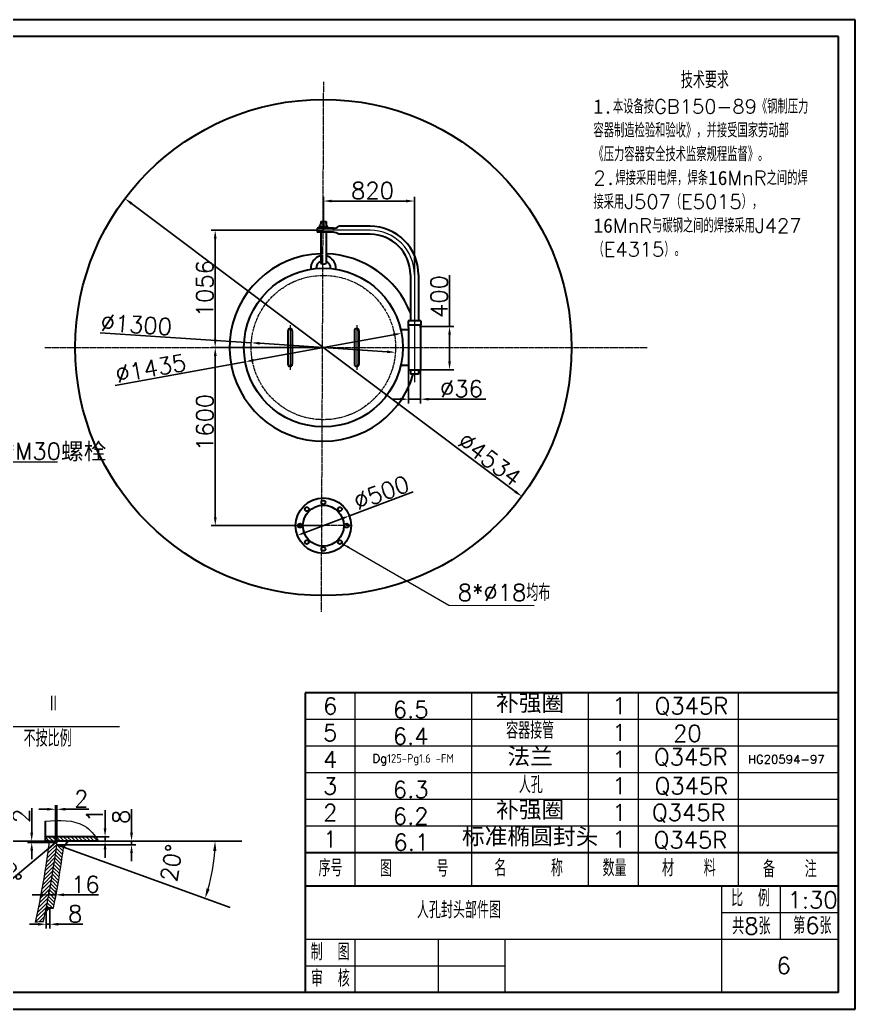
# Model space of a CAD drawing. Header units: millimetres. Extents: x 0 to 6120, y 0 to 841.
# Drawn here: x 5269.4 to 5520, y 0 to 297 of the extents above; entities that cross this region are included whole.
import ezdxf

# ---------------------------------------------------------------- set-up
doc = ezdxf.new("R2010")
doc.units = ezdxf.units.MM
doc.linetypes.add('CENTER2', pattern=[1.125, 0.75, -0.125, 0.125, -0.125])
for name, color, linetype, lineweight in [('尺寸线', 3, 'Continuous', 15), ('文字层', 7, 'Continuous', 15), ('粗实线', 7, 'Continuous', 30), ('细实线', 7, 'Continuous', 15), ('细点划线', 1, 'CENTER2', 18)]:
    doc.layers.add(name, color=color, linetype=linetype, lineweight=lineweight)
doc.styles.get("Standard").update_dxf_attribs({"font": 'txt.shx', "bigfont": 'gbcbig.shx'})
doc.dimstyles.new('ISO-25$0', dxfattribs={"dimtxt": 5, "dimasz": 2.5, "dimexe": 1.25, "dimexo": 0, "dimtad": 1, "dimdec": 0, "dimdsep": 46, "dimtxsty": 'Standard', "dimcen": 2.5, "dimdle": 5, "dimadec": 0, "dimazin": 0, "dimtfac": 1, "dimtdec": 0, "dimtmove": 0, "dimatfit": 2, "dimfxl": 0, "dimtolj": 1, "dimarcsym": 0})
doc.dimstyles.new('ISO-25$2', dxfattribs={"dimtxt": 5, "dimasz": 3, "dimexe": 8, "dimexo": 0, "dimgap": 10, "dimtad": 1, "dimdec": 0, "dimtxsty": 'Standard', "dimcen": 2.5, "dimdle": 6, "dimclrd": 256, "dimclre": 256, "dimclrt": 256, "dimadec": 0, "dimazin": 0, "dimtfac": 1, "dimtdec": 0, "dimtmove": 0, "dimatfit": 3, "dimfxl": 0, "dimtolj": 1, "dimarcsym": 0})
doc.dimstyles.new('ISO-25$3', dxfattribs={"dimtxt": 5, "dimasz": 2.5, "dimexe": 1.25, "dimexo": 0, "dimtad": 1, "dimdec": 0, "dimdsep": 46, "dimtxsty": 'Standard', "dimcen": 2.5, "dimdle": 5, "dimadec": 0, "dimazin": 0, "dimtfac": 1, "dimtdec": 0, "dimtmove": 0, "dimatfit": 2, "dimfxl": 0, "dimtolj": 1, "dimarcsym": 0})

# ---------------------------------------------------------------- blocks, each defined once
blk = doc.blocks.new('*X252')
at = {"layer": '尺寸线'}
for points in [[(5303.14, 242.16), (5302.64, 241.5), (5300.89, 243.33)], [(5418.24, 155.74), (5417.74, 155.07), (5419.99, 153.91)]]:
    blk.add_hatch(color=0, dxfattribs=at).paths.add_polyline_path(points, flags=0)
at = {"layer": '尺寸线', "color": 0, "lineweight": -2}
blk.add_line((5302.89, 241.83), (5417.99, 155.41), dxfattribs=at)
at = {"layer": '尺寸线', "color": 0, "insert": (5410.32, 165.08), "char_height": 5, "width": 67.1429, "attachment_point": 5, "rotation": 323.0998}
blk.add_mtext('%%C4534', dxfattribs=at)
blk = doc.blocks.new('*X253')
at = {"layer": '尺寸线'}
for points in [[(5397.88, 202.45), (5398.71, 202.45), (5398.29, 204.95)], [(5397.88, 194.45), (5398.71, 194.45), (5398.29, 191.95)]]:
    blk.add_hatch(color=0, dxfattribs=at).paths.add_polyline_path(points, flags=0)
at = {"layer": '尺寸线', "color": 0, "lineweight": -2}
for p, q in [((5398.29, 204.95), (5398.29, 220.37)), ((5389.57, 204.95), (5399.54, 204.95)), ((5398.29, 194.45), (5398.29, 202.45)), ((5389.57, 191.95), (5399.54, 191.95))]:
    blk.add_line(p, q, dxfattribs=at)
at = {"layer": '尺寸线', "color": 0, "insert": (5395.17, 213.91), "char_height": 5, "width": 38.5714, "attachment_point": 5, "rotation": 90}
blk.add_mtext('400', dxfattribs=at)
blk = doc.blocks.new('*X254')
at = {"layer": '尺寸线'}
for points in [[(5341.34, 200.3), (5341.29, 199.47), (5338.82, 200.05)], [(5379.59, 197.76), (5379.54, 196.93), (5382.06, 197.18)]]:
    blk.add_hatch(color=0, dxfattribs=at).paths.add_polyline_path(points, flags=0)
at = {"layer": '尺寸线', "color": 0, "lineweight": -2}
for p, q in [((5338.82, 200.05), (5293.51, 203.06)), ((5379.56, 197.35), (5341.31, 199.89))]:
    blk.add_line(p, q, dxfattribs=at)
at = {"layer": '尺寸线', "color": 0, "insert": (5304.32, 205.48), "char_height": 5, "width": 66.4286, "attachment_point": 5, "rotation": 356.2017}
blk.add_mtext('%%C1300', dxfattribs=at)
blk = doc.blocks.new('*X255')
at = {"layer": '尺寸线'}
for points in [[(5381.35, 202.85), (5381.5, 202.03), (5383.89, 202.89)], [(5339.38, 195.2), (5339.53, 194.38), (5336.99, 194.34)]]:
    blk.add_hatch(color=0, dxfattribs=at).paths.add_polyline_path(points, flags=0)
at = {"layer": '尺寸线', "color": 0, "lineweight": -2}
for p, q in [((5381.43, 202.44), (5339.45, 194.79)), ((5336.99, 194.34), (5297.93, 187.22))]:
    blk.add_line(p, q, dxfattribs=at)
at = {"layer": '尺寸线', "color": 0, "insert": (5308.64, 192.35), "char_height": 5, "width": 66.4286, "attachment_point": 5, "rotation": 10.3324}
blk.add_mtext('%%C1435', dxfattribs=at)
blk = doc.blocks.new('*X256')
at = {"layer": '尺寸线'}
for points in [[(5327.58, 196.12), (5328.42, 196.12), (5328, 198.62)], [(5327.58, 147.65), (5328.42, 147.65), (5328, 145.15)]]:
    blk.add_hatch(color=0, dxfattribs=at).paths.add_polyline_path(points, flags=0)
at = {"layer": '尺寸线', "color": 0, "lineweight": -2}
for p, q in [((5360.44, 198.62), (5326.75, 198.62)), ((5328, 196.12), (5328, 147.65)), ((5360.44, 145.15), (5326.75, 145.15))]:
    blk.add_line(p, q, dxfattribs=at)
at = {"layer": '尺寸线', "color": 0, "insert": (5324.88, 176.14), "char_height": 5, "width": 50.7143, "attachment_point": 5, "rotation": 90}
blk.add_mtext('1600', dxfattribs=at)
blk = doc.blocks.new('*X261')
at = {"layer": '细实线'}
for p, q in [((5242.82, 176.19), (5255.22, 164.28)), ((5255.22, 164.28), (5280.7, 164.28))]:
    blk.add_line(p, q, dxfattribs=at)
blk = doc.blocks.new('*X262')
at = {"layer": '尺寸线'}
for points in [[(5327.57, 231.32), (5328.4, 231.32), (5327.98, 233.82)], [(5327.57, 201.12), (5328.4, 201.12), (5327.98, 198.62)]]:
    blk.add_hatch(color=0, dxfattribs=at).paths.add_polyline_path(points, flags=0)
at = {"layer": '尺寸线', "color": 0, "lineweight": -2}
for p, q in [((5360.44, 233.82), (5326.73, 233.82)), ((5327.98, 231.32), (5327.98, 201.12)), ((5350.44, 198.62), (5326.73, 198.62))]:
    blk.add_line(p, q, dxfattribs=at)
at = {"layer": '尺寸线', "color": 0, "insert": (5324.86, 216.3), "char_height": 5, "width": 50.7143, "attachment_point": 5, "rotation": 90}
blk.add_mtext('1056', dxfattribs=at)
blk = doc.blocks.new('*X263')
at = {"layer": '尺寸线'}
for points in [[(5274.79, 25.92), (5274.79, 25.09), (5277.29, 25.5)], [(5280.88, 25.92), (5280.88, 25.09), (5278.38, 25.5)]]:
    blk.add_hatch(color=0, dxfattribs=at).paths.add_polyline_path(points, flags=0)
at = {"layer": '尺寸线', "color": 0, "lineweight": -2}
for p, q in [((5277.29, 30.39), (5277.29, 24.25)), ((5278.38, 30.39), (5278.38, 24.25)), ((5274.79, 25.5), (5272.29, 25.5)), ((5277.29, 25.5), (5278.38, 25.5)), ((5280.88, 25.5), (5288.26, 25.5))]:
    blk.add_line(p, q, dxfattribs=at)
at = {"layer": '尺寸线', "color": 0, "insert": (5285.97, 28.63), "char_height": 5, "width": 10, "attachment_point": 5}
blk.add_mtext('8', dxfattribs=at)
blk = doc.blocks.new('*X264')
at = {"layer": '尺寸线'}
for points in [[(5250.72, 47.38), (5251.72, 47.44), (5251.07, 50.41)], [(5256.56, 34.17), (5255.77, 33.57), (5257.97, 31.48)]]:
    blk.add_hatch(color=256, dxfattribs=at).paths.add_polyline_path(points, flags=0)
at = {"layer": '尺寸线', "lineweight": -2}
for p, q in [((5278.28, 50.45), (5243.07, 50.39)), ((5278, 48.28), (5251.85, 26.34))]:
    blk.add_line(p, q, dxfattribs=at)
at = {"layer": '尺寸线'}
blk.add_arc((5280.59, 50.46), 29.52, 185.9236, 214.1752, dxfattribs=at)
at = {"layer": '尺寸线', "insert": (5265.44, 42.7), "char_height": 5, "width": 30, "attachment_point": 5, "rotation": 297.098}
blk.add_mtext('50%%D', dxfattribs=at)
blk = doc.blocks.new('*X265')
at = {"layer": '尺寸线'}
for points in [[(5272.51, 52.95), (5273.35, 52.95), (5272.93, 50.45)], [(5272.51, 47.56), (5273.35, 47.56), (5272.93, 50.06)]]:
    blk.add_hatch(color=0, dxfattribs=at).paths.add_polyline_path(points, flags=0)
at = {"layer": '尺寸线', "color": 0, "lineweight": -2}
for p, q in [((5272.93, 52.95), (5272.93, 60.33)), ((5278.28, 50.45), (5271.68, 50.45)), ((5280.11, 50.06), (5271.68, 50.06)), ((5272.93, 50.06), (5272.93, 50.45)), ((5272.93, 47.56), (5272.93, 45.06))]:
    blk.add_line(p, q, dxfattribs=at)
at = {"layer": '尺寸线', "color": 0, "insert": (5269.8, 58.04), "char_height": 5, "width": 10, "attachment_point": 5, "rotation": 90}
blk.add_mtext('2', dxfattribs=at)
blk = doc.blocks.new('*X266')
at = {"layer": '尺寸线'}
for points in [[(5277.61, 60.44), (5277.61, 59.61), (5280.11, 60.02)], [(5283.01, 60.44), (5283.01, 59.61), (5280.51, 60.02)]]:
    blk.add_hatch(color=0, dxfattribs=at).paths.add_polyline_path(points, flags=0)
at = {"layer": '尺寸线', "color": 0, "lineweight": -2}
for p, q in [((5277.61, 60.02), (5275.11, 60.02)), ((5280.11, 50.06), (5280.11, 61.27)), ((5280.11, 60.02), (5280.51, 60.02)), ((5280.51, 50.06), (5280.51, 61.27)), ((5283.01, 60.02), (5290.1, 60.02))]:
    blk.add_line(p, q, dxfattribs=at)
at = {"layer": '尺寸线', "color": 0, "insert": (5287.81, 63.15), "char_height": 5, "width": 10, "attachment_point": 5}
blk.add_mtext('2', dxfattribs=at)
blk = doc.blocks.new('*X267')
at = {"layer": '尺寸线'}
for points in [[(5302.46, 52.96), (5303.29, 52.96), (5302.88, 50.46)], [(5302.46, 46.89), (5303.29, 46.89), (5302.88, 49.39)]]:
    blk.add_hatch(color=0, dxfattribs=at).paths.add_polyline_path(points, flags=0)
at = {"layer": '尺寸线', "color": 0, "lineweight": -2}
for p, q in [((5302.88, 52.96), (5302.88, 60.05)), ((5280.43, 49.39), (5304.13, 49.39)), ((5283.79, 50.46), (5304.13, 50.46)), ((5302.88, 49.39), (5302.88, 50.46)), ((5302.88, 46.89), (5302.88, 44.39))]:
    blk.add_line(p, q, dxfattribs=at)
at = {"layer": '尺寸线', "color": 0, "insert": (5299.75, 57.75), "char_height": 5, "width": 10, "attachment_point": 5, "rotation": 90}
blk.add_mtext('8', dxfattribs=at)
blk = doc.blocks.new('*X268')
at = {"layer": '尺寸线'}
for points in [[(5327.35, 47.47), (5328.35, 47.44), (5327.94, 50.45)], [(5326.34, 35.97), (5325.39, 36.29), (5324.93, 33.28)]]:
    blk.add_hatch(color=256, dxfattribs=at).paths.add_polyline_path(points, flags=0)
at = {"layer": '尺寸线', "lineweight": -2}
for p, q in [((5282.49, 48.65), (5332.45, 30.56)), ((5293.01, 50.45), (5335.94, 50.45))]:
    blk.add_line(p, q, dxfattribs=at)
at = {"layer": '尺寸线'}
blk.add_arc((5277.49, 50.45), 50.45, 343.5065, 356.5923, dxfattribs=at)
at = {"layer": '尺寸线', "insert": (5314.87, 43.9), "char_height": 5, "width": 30, "attachment_point": 5, "rotation": 80.0494}
blk.add_mtext('20%%D', dxfattribs=at)
blk = doc.blocks.new('*X275')
at = {"layer": '尺寸线'}
for points in [[(5362.94, 243.01), (5362.94, 242.18), (5360.44, 242.59)], [(5385.27, 243.01), (5385.27, 242.18), (5387.77, 242.59)]]:
    blk.add_hatch(color=0, dxfattribs=at).paths.add_polyline_path(points, flags=0)
at = {"layer": '尺寸线', "color": 0, "lineweight": -2}
for p, q in [((5360.44, 233.82), (5360.44, 243.84)), ((5387.77, 220.48), (5387.77, 243.84)), ((5362.94, 242.59), (5385.27, 242.59))]:
    blk.add_line(p, q, dxfattribs=at)
at = {"layer": '尺寸线', "color": 0, "insert": (5375.19, 245.72), "char_height": 5, "width": 38.5714, "attachment_point": 5}
blk.add_mtext('820', dxfattribs=at)
blk = doc.blocks.new('*X285')
at = {"layer": '细实线', "linetype": 'Continuous'}
blk.add_hatch(color=0, dxfattribs=at).paths.add_polyline_path([(5365.88, 139.86), (5368.21, 138.88), (5367.89, 138.34)], flags=0)
at = {"layer": '细实线', "color": 0, "linetype": 'Continuous'}
for p, q in [((5365.88, 139.86), (5398.07, 121.29)), ((5398.07, 121.29), (5423.72, 121.17))]:
    blk.add_line(p, q, dxfattribs=at)
at = {"layer": '细实线', "color": 0}
blk.add_line((5423.72, 121.17), (5423.72, 121.17), dxfattribs=at)
blk = doc.blocks.new('*X286')
at = {"layer": '尺寸线'}
for points in [[(5383.47, 183.53), (5383.47, 182.7), (5385.97, 183.11)], [(5392.07, 183.53), (5392.07, 182.7), (5389.57, 183.11)]]:
    blk.add_hatch(color=0, dxfattribs=at).paths.add_polyline_path(points, flags=0)
at = {"layer": '尺寸线', "color": 0, "lineweight": -2}
for p, q in [((5385.97, 191.95), (5385.97, 181.86)), ((5389.57, 192.28), (5389.57, 181.86)), ((5383.47, 183.11), (5380.97, 183.11)), ((5385.97, 183.11), (5389.57, 183.11)), ((5392.07, 183.11), (5409.16, 183.11))]:
    blk.add_line(p, q, dxfattribs=at)
at = {"layer": '尺寸线', "color": 0, "insert": (5401.86, 186.24), "char_height": 5, "width": 37.8571, "attachment_point": 5}
blk.add_mtext('%%C36', dxfattribs=at)
blk = doc.blocks.new('*X287')
at = {"layer": '尺寸线'}
for points in [[(5294.52, 54.29), (5295.35, 54.29), (5294.94, 51.79)], [(5294.52, 47.96), (5295.35, 47.96), (5294.94, 50.46)]]:
    blk.add_hatch(color=0, dxfattribs=at).paths.add_polyline_path(points, flags=0)
at = {"layer": '尺寸线', "color": 0, "lineweight": -2}
for p, q in [((5294.94, 54.29), (5294.94, 59.7)), ((5292.05, 51.79), (5296.19, 51.79)), ((5294.94, 50.46), (5294.94, 51.79)), ((5292.25, 50.46), (5296.19, 50.46)), ((5294.94, 47.96), (5294.94, 45.46))]:
    blk.add_line(p, q, dxfattribs=at)
at = {"layer": '尺寸线', "color": 0, "insert": (5291.81, 58.24), "char_height": 5, "width": 3.5714, "attachment_point": 5, "rotation": 90}
blk.add_mtext('1', dxfattribs=at)
blk = doc.blocks.new('*X288')
at = {"layer": '尺寸线'}
for points in [[(5275.55, 34.76), (5275.55, 33.93), (5278.05, 34.34)], [(5282.57, 34.76), (5282.57, 33.93), (5280.07, 34.34)]]:
    blk.add_hatch(color=0, dxfattribs=at).paths.add_polyline_path(points, flags=0)
at = {"layer": '尺寸线', "color": 0, "lineweight": -2}
for p, q in [((5275.55, 34.34), (5273.05, 34.34)), ((5278.05, 34.19), (5278.05, 35.59)), ((5278.05, 34.34), (5280.07, 34.34)), ((5280.07, 33.5), (5280.07, 35.59)), ((5282.57, 34.34), (5292.99, 34.34))]:
    blk.add_line(p, q, dxfattribs=at)
at = {"layer": '尺寸线', "color": 0, "insert": (5289.03, 37.47), "char_height": 5, "width": 22.1429, "attachment_point": 5}
blk.add_mtext('16', dxfattribs=at)
blk = doc.blocks.new('*X291')
at = {"layer": '尺寸线'}
for points in [[(5365.75, 147.6), (5366.04, 146.82), (5368.24, 148.09)], [(5354.83, 143.49), (5355.13, 142.71), (5352.64, 142.22)]]:
    blk.add_hatch(color=0, dxfattribs=at).paths.add_polyline_path(points, flags=0)
at = {"layer": '尺寸线', "color": 0, "lineweight": -2}
for p, q in [((5368.24, 148.09), (5387.35, 155.28)), ((5354.98, 143.1), (5365.9, 147.21))]:
    blk.add_line(p, q, dxfattribs=at)
at = {"layer": '尺寸线', "color": 0, "insert": (5377.86, 155.05), "char_height": 5, "width": 52.1429, "attachment_point": 5, "rotation": 20.6279}
blk.add_mtext('%%C500', dxfattribs=at)

msp = doc.modelspace()

# ---------------------------------------------------------------- hatches: boundary and pattern name
at = {"layer": '细实线'}
h = msp.add_hatch(dxfattribs=at)
h.set_pattern_fill('ANSI31', color=256, scale=0.25, angle=270, style=0)
edge = h.paths.add_edge_path(flags=0)
edge.add_spline(control_points=[(5293.01311, 50.4526), (5292.71248, 50.91354), (5292.40376, 51.35971), (5292.08409, 51.78593)], knot_values=[0, 0, 0, 0, 1.625361673, 1.625361673, 1.625361673, 1.625361673], weights=[1, 1, 1, 1], degree=3, periodic=0)
edge.add_line((5292.08409, 51.78593), (5279.80379, 51.78593))
edge.add_line((5279.80379, 51.78593), (5278.44354, 51.78593))
edge.add_line((5278.44354, 51.78593), (5277.10052, 51.78593))
edge.add_line((5277.10052, 51.78593), (5276.93573, 51.78593))
edge.add_line((5276.93573, 51.78593), (5276.93573, 50.45248))
edge.add_line((5276.93573, 50.45248), (5278.27789, 50.45248))
edge.add_line((5278.27789, 50.45248), (5283.78685, 50.46198))
edge.add_line((5283.78685, 50.46198), (5283.78013, 50.4526))
edge.add_line((5283.78013, 50.4526), (5293.01311, 50.4526))
h = msp.add_hatch(dxfattribs=at)
h.set_pattern_fill('ANSI31', color=256, scale=0.25, style=0)
edge = h.paths.add_edge_path(flags=0)
edge.add_spline(control_points=[(5277.29404, 30.38592), (5278.55251, 36.57222), (5279.6005, 42.92586), (5280.42975, 49.38953)], knot_values=[0, 0, 0, 0, 19.264847798, 19.264847798, 19.264847798, 19.264847798], weights=[1, 1, 1, 1], degree=3, periodic=0)
edge.add_spline(control_points=[(5280.42975, 49.38953), (5280.45825, 49.61167), (5280.48649, 49.83394), (5280.51447, 50.05634)], knot_values=[0, 0, 0, 0, 0.672175237, 0.672175237, 0.672175237, 0.672175237], weights=[1, 1, 1, 1], degree=3, periodic=0)
edge.add_line((5280.51447, 50.05634), (5280.11123, 50.05564))
edge.add_line((5280.11123, 50.05564), (5277.9988, 48.2831))
edge.add_spline(control_points=[(5277.9988, 48.2831), (5277.33199, 43.28963), (5276.53347, 38.36646), (5275.13372, 31.07431), (5274.62662, 28.63304), (5274.08689, 26.22096)], knot_values=[0, 0, 0, 0, 14.830507092, 14.830507092, 22.413387459, 22.413387459, 22.413387459, 22.413387459], weights=[1, 1, 1, 1, 1, 1], degree=3, periodic=0)
edge.add_spline(control_points=[(5274.08689, 26.22096), (5274.87139, 26.26775), (5275.65588, 26.31454), (5276.44038, 26.36133)], knot_values=[0, 0, 0, 0, 2.357672589, 2.357672589, 2.357672589, 2.357672589], weights=[1, 1, 1, 1], degree=3, periodic=0)
edge.add_spline(control_points=[(5276.44038, 26.36133), (5276.52167, 26.72932), (5276.60221, 27.09797), (5276.79318, 27.98191), (5276.90289, 28.4978), (5277.01112, 29.0149)], knot_values=[0, 0, 0, 0, 1.133959294, 1.133959294, 2.71427586, 2.71427586, 2.71427586, 2.71427586], weights=[1, 1, 1, 1, 1, 1], degree=3, periodic=0)
edge.add_spline(control_points=[(5277.01112, 29.0149), (5277.10658, 29.47098), (5277.20089, 29.92799), (5277.29404, 30.38592)], knot_values=[0, 0, 0, 0, 1.399909141, 1.399909141, 1.399909141, 1.399909141], weights=[1, 1, 1, 1], degree=3, periodic=0)
h = msp.add_hatch(dxfattribs=at)
h.set_pattern_fill('ANSI31', color=256, scale=0.25, angle=270, style=0)
edge = h.paths.add_edge_path(flags=0)
edge.add_spline(control_points=[(5279.47051, 30.38592), (5280.6709, 36.3396), (5281.67794, 42.44244), (5282.48466, 48.64561)], knot_values=[0, 0, 0, 0, 18.510520361, 18.510520361, 18.510520361, 18.510520361], weights=[1, 1, 1, 1], degree=3, periodic=0)
edge.add_line((5282.48466, 48.64561), (5280.42975, 49.38953))
edge.add_spline(control_points=[(5280.42975, 49.38953), (5279.6005, 42.92586), (5278.55251, 36.57222), (5277.29404, 30.38592)], knot_values=[0, 0, 0, 0, 19.264847797, 19.264847797, 19.264847797, 19.264847797], weights=[1, 1, 1, 1], degree=3, periodic=0)
edge.add_line((5277.29404, 30.38592), (5279.47051, 30.38592))
h = msp.add_hatch(color=256, dxfattribs=at)
edge = h.paths.add_edge_path(flags=0)
edge.add_line((5278.38214, 30.38592), (5277.29404, 30.38592))
edge.add_spline(control_points=[(5277.29404, 30.38592), (5277.20089, 29.92799), (5277.10658, 29.47098), (5277.01112, 29.0149)], knot_values=[0, 0, 0, 0, 1.399909141, 1.399909141, 1.399909141, 1.399909141], weights=[1, 1, 1, 1], degree=3, periodic=0)
edge.add_line((5277.01112, 29.0149), (5278.38214, 30.38592))

# ---------------------------------------------------------------- linework, layer by layer
at = {"layer": '文字层'}
msp.add_line((5262.57899, 84.9124), (5299.26753, 84.9124), dxfattribs=at)
at = {"layer": '粗实线'}
for p, q in [((5520, 297), (5100, 297)), ((5520, 0), (5520, 297)), ((5515, 292), (5125, 292)), ((5515, 5), (5515, 292)), ((5359.63866, 236.43908), (5361.23866, 236.43908)), ((5359.63866, 236.43908), (5359.63866, 235.64919)), ((5359.63866, 235.07894), (5359.63866, 235.06839)), ((5361.23866, 236.43908), (5361.23866, 235.64919)), ((5361.23866, 235.07894), (5361.23866, 235.06839)), ((5374.43867, 235.01809), (5365.11251, 235.01809)), ((5363.4816, 233.21809), (5358.54554, 233.21809)), ((5358.55611, 234.41809), (5358.55611, 233.21809)), ((5363.4816, 234.41809), (5358.55611, 234.41809)), ((5359.63866, 233.21809), (5359.63866, 223.81942)), ((5361.23866, 233.21809), (5361.23866, 223.82376)), ((5374.43867, 232.61809), (5365.11251, 232.61809)), ((5386.57201, 220.48475), (5386.57201, 206.61807)), ((5388.97201, 220.48475), (5388.97201, 206.61807)), ((5385.83867, 206.61807), (5385.83867, 205.28474)), ((5389.70534, 206.61807), (5385.83867, 206.61807)), ((5389.70534, 205.28474), (5385.83867, 205.28474)), ((5385.97201, 204.61807), (5385.97201, 205.28474)), ((5389.57201, 204.61807), (5389.57201, 205.28474)), ((5389.70534, 206.61807), (5389.70534, 205.28474)), ((5349.77199, 203.61807), (5349.77199, 193.61807)), ((5350.43865, 204.28474), (5350.43865, 204.28474)), ((5351.10532, 203.61807), (5351.10532, 193.61807)), ((5369.772, 203.61807), (5369.772, 193.61807)), ((5370.43866, 204.28474), (5370.43866, 204.28474)), ((5371.10533, 203.61807), (5371.10533, 193.61807)), ((5385.97201, 203.95141), (5383.6676, 203.95141)), ((5385.97201, 203.95141), (5383.6676, 203.95141)), ((5385.97201, 204.61807), (5385.97201, 192.61807)), ((5389.57201, 204.61807), (5389.57201, 192.61807)), ((5383.6676, 193.28473), (5385.97201, 193.28473)), ((5350.43865, 192.9514), (5350.43865, 192.9514)), ((5370.43866, 192.9514), (5370.43866, 192.9514)), ((5385.97201, 192.61807), (5385.97201, 191.9514)), ((5385.97201, 191.9514), (5389.57201, 191.9514)), ((5386.57201, 191.9514), (5386.57201, 190.61807)), ((5388.97201, 190.61807), (5386.57201, 190.61807)), ((5388.97201, 191.9514), (5388.97201, 190.61807)), ((5389.57201, 192.61807), (5389.57201, 191.9514)), ((5276.93573, 56.40062), (5276.93573, 50.45248)), ((5277.10052, 51.78593), (5276.93573, 51.78593)), ((5278.44354, 51.78593), (5277.10052, 51.78593)), ((5279.80379, 51.78593), (5278.44354, 51.78593)), ((5292.08409, 51.78593), (5279.80379, 51.78593)), ((5278.27789, 50.45248), (5276.93581, 50.45248)), ((5280.11123, 50.05564), (5277.9988, 48.2831)), ((5278.27964, 50.45249), (5280.56452, 50.45643)), ((5280.11123, 50.05564), (5280.51447, 50.05634)), ((5282.4855, 48.6453), (5280.42975, 49.38953)), ((5293.01311, 50.4526), (5280.56404, 50.4526)), ((5282.4855, 48.6453), (5283.78685, 50.46198)), ((5277.29404, 30.38592), (5279.47051, 30.38592)), ((5515, 5), (5125, 5)), ((5100, 0), (5520, 0))]:
    msp.add_line(p, q, dxfattribs=at)
at = {"layer": '粗实线', "color": 0}
for p, q in [((5514.99999, 95.00007), (5354.99999, 95.00007)), ((5355.00002, 95.00007), (5355.00002, 5.00001)), ((5355.00002, 47.00001), (5515.00002, 47.00001)), ((5355.00002, 37.00001), (5515.00002, 37.00001))]:
    msp.add_line(p, q, dxfattribs=at)
at = {"layer": '粗实线'}
for centre, radius in [((5360.43866, 198.61807), 74.4667), ((5360.43866, 198.61807), 23.83335), ((5360.43866, 145.15138), 8.33334), ((5360.43866, 152.15138), 0.6), ((5360.43866, 145.15138), 6.13334), ((5355.48891, 150.10113), 0.6), ((5365.38841, 150.10113), 0.6), ((5353.43866, 145.15138), 0.6), ((5367.43866, 145.15138), 0.6), ((5355.48891, 140.20163), 0.6), ((5365.38841, 140.20163), 0.6), ((5360.43866, 138.15137), 0.6)]:
    msp.add_circle(centre, radius, dxfattribs=at)
for centre, radius, start, end in [((5363.39572, 237.16807), 2.75133, 268.2112716, 308.6077487), ((5374.43867, 220.48475), 14.53334, 0, 90), ((5363.39572, 230.4681), 2.75133, 51.3922513, 91.7887284), ((5374.43867, 220.48475), 12.13334, 0, 90), ((5360.43866, 198.61807), 28.13335, 91.6294835, 343.4793922), ((5360.43866, 222.45141), 3.76667, 102.2624129, 184.5322938), ((5360.43866, 198.61807), 28.13335, 21.7344709, 88.3705165), ((5360.43866, 222.45141), 3.76667, 355.4677062, 77.7375871), ((5360.43866, 222.45141), 2.16667, 111.6681847, 182.6052513), ((5360.43232, 226.15786), 2.46945, 251.2529232, 289.0581465), ((5360.43866, 222.45141), 2.16667, 357.3947487, 68.3318153), ((5350.43865, 203.61807), 0.66667, 90, 180), ((5350.43865, 203.61807), 0.66667, 0, 90), ((5370.43866, 203.61807), 0.66667, 90, 180), ((5370.43866, 203.61807), 0.66667, 360, 90), ((5350.43865, 193.61807), 0.66667, 180, 270), ((5350.43865, 193.61807), 0.66667, 270, 0), ((5370.43866, 193.61807), 0.66667, 180, 270), ((5370.43866, 193.61807), 0.66667, 270, 360)]:
    msp.add_arc(centre, radius, start, end, dxfattribs=at)
at = {"layer": '细实线', "color": 0}
for p, q in [((5370.00002, 37.00001), (5370.00002, 95.00007)), ((5405.00002, 37.00001), (5405.00002, 95.00007)), ((5440.00002, 37.00001), (5440.00002, 95.00007)), ((5455.00002, 37.00001), (5455.00002, 95.00007)), ((5485.00002, 37.00001), (5485.00002, 95.00007)), ((5514.99999, 87.00007), (5354.99999, 87.00007)), ((5514.99999, 79.00007), (5354.99999, 79.00007)), ((5514.99999, 71.00007), (5354.99999, 71.00007)), ((5515.00002, 63.00001), (5355.00002, 63.00001)), ((5355.00002, 55.00001), (5515.00002, 55.00001)), ((5480.00002, 5.00001), (5480.00002, 37.00001)), ((5497.50002, 37.00001), (5497.50002, 21.00001)), ((5480.00002, 29.00001), (5515.00002, 29.00001)), ((5355.00002, 21.00001), (5515.00002, 21.00001)), ((5370.00002, 5.00001), (5370.00002, 21.00001)), ((5395.00002, 5.00001), (5395.00002, 21.00001)), ((5415.00002, 5.00001), (5415.00002, 21.00001)), ((5355.00002, 13.00001), (5415.00002, 13.00001))]:
    msp.add_line(p, q, dxfattribs=at)
at = {"layer": '细实线'}
msp.add_line((5278.38214, 30.38592), (5277.01112, 29.0149), dxfattribs=at)
for points in [[(5359.07186, 234.41809), (5361.82131, 234.41809), (5361.82131, 235.07894), (5359.07186, 235.07894)], [(5359.33055, 235.06839), (5361.47006, 235.06839), (5361.47006, 235.64919), (5359.33055, 235.64919)]]:
    msp.add_lwpolyline(points, close=True, dxfattribs=at)
for points, knots in [([(5276.93573, 56.40062), (5281.32885, 56.78975), (5287.8936, 57.00506), (5291.78174, 52.34061), (5293.01311, 50.4526)], [0, 0, 0, 0, 21271.158096373, 32808.16791779, 32808.16791779, 32808.16791779, 32808.16791779]), ([(5274.04925, 26.05303), (5274.60306, 28.51971), (5275.12273, 31.01704), (5276.66733, 39.06384), (5277.56015, 44.71481), (5278.27965, 50.4526)], [0, 0, 0, 0, 10293.401710143, 10293.401710143, 32812.098294512, 32812.098294512, 32812.098294512, 32812.098294512]), ([(5276.44038, 26.36133), (5276.52167, 26.72932), (5276.60221, 27.09797), (5278.26152, 34.77856), (5279.54368, 42.34065), (5280.51447, 50.05634)], [0, 0, 0, 0, 1579.171305411, 1579.171305411, 32844.160650676, 32844.160650676, 32844.160650676, 32844.160650676])]:
    msp.add_open_spline(points, degree=3, knots=knots, dxfattribs=at)
for points in [[(5279.47051, 30.38592), (5280.6709, 36.3396), (5281.67794, 42.44244), (5282.48466, 48.64561)], [(5274.08689, 26.22096), (5274.87139, 26.26775), (5275.65588, 26.31454), (5276.44038, 26.36133)]]:
    msp.add_open_spline(points, degree=3, dxfattribs=at)
at = {"layer": '细点划线'}
for p, q in [((5360.43866, 278.34386), (5359.74851, 119.31128)), ((5457.57671, 198.55329), (5276.83514, 198.55329)), ((5369.10533, 145.15138), (5351.77199, 145.15138))]:
    msp.add_line(p, q, dxfattribs=at)
at = {"layer": '细点划线', "linetype": 'Continuous', "lineweight": 0}
for p, q in [((5374.43867, 233.81809), (5358.55083, 233.81809)), ((5387.77201, 220.48475), (5387.77201, 188.18308)), ((5350.43865, 205.28474), (5350.43865, 191.9514)), ((5370.43866, 205.28474), (5370.43866, 191.9514))]:
    msp.add_line(p, q, dxfattribs=at)
at = {"layer": '细点划线'}
msp.add_circle((5360.43866, 198.61807), 21.66668, dxfattribs=at)
at = {"layer": '细点划线', "linetype": 'Continuous', "lineweight": 0}
msp.add_arc((5374.43867, 220.48475), 13.33334, 0, 90, dxfattribs=at)

# ---------------------------------------------------------------- block references
at = {"layer": '细实线'}
for name in ['*X261', '*X285']:
    msp.add_blockref(name, (0, 0), dxfattribs=at)

# ---------------------------------------------------------------- texts
at = {"layer": '尺寸线', "color": 0, "char_height": 5, "attachment_point": 1}
for s, insert, width in [('序号', (5358.97489, 44.88977), 10.4364794), ('图   号', (5377.38375, 44.74504), 29.1353811), ('名   称', (5411.73738, 44.88977), 28.1210727), ('数量', (5444.20656, 44.89), 10.8715422), ('材  料', (5462.03576, 44.88977), 25.6565547), ('备  注', (5492.33089, 44.60031), 23.7721205), ('比 例', (5482.77763, 35.8574), 17.5), ('1:30', (5499.70013, 35.28766), 9.2857143), ('共8张', (5483.10152, 27.45863), 15.3788618), ('第6张', (5501.39931, 27.62177), 15.7244752), ('6', (5496.40824, 15.59291), 26.3443564), ('审 核', (5356.71324, 11.74141), 13.4380913)]:
    msp.add_mtext(s, dxfattribs=dict(at, insert=insert, width=width))
at = {"layer": '文字层'}
for s, insert, char_height, width, attachment_point in [('{\\fsimsun|b0|i0|c91|p7;\\H0.8571x;         \\Ftxt,gbcbig;\\H1.167x;技术要求\\P\\fsimsun|b0|i0|c91|p7;\\H0.8571x;1.\\Ftxt,gbcbig;本设备按GB150-89《钢制压力容器制造检验和验收》，并接受国家劳动部\\fsimsun|b0|i0|c91|p7;   \\Ftxt,gbcbig;《压力容器安全技术监察规程监督》。\\P\\Ftxt,gbcbig.shx;2\\fsimsun|b0|i0|c91|p7;.\\Ftxt,gbcbig;焊接采用电焊，焊条\\fsimsun|b0|i0|c91|p7;16\\Ftxt,gbcbig.shx;MnR\\Ftxt,gbcbig;之间的焊接采用J507（E5015），\\fsimsun|b0|i0|c91|p7;16\\Ftxt,gbcbig.shx;MnR\\Ftxt,gbcbig;与碳钢之间的焊接采用J427（E4315）。}', (5441.46213, 281.44429), 5, 66.1602047, 1), ('20*M30{\\fsimsun|b0|i0|c91|p0;螺栓}', (5255.99147, 169.98313), 5, 53.5162649, 1), ('8*%%C18均布', (5400.77037, 127.56173), 5, 63.2555582, 1), ('{\\fsimsun|b0|i0|c91|p0;补强圈}', (5422.47995, 91.67049), 5, 40, 5), ('Ⅱ', (5277.66512, 94.26304), 5, 11.4430717, 1), ('6', (5362.50001, 91.00007), 5, 15.000028, 5), ('6.5', (5386.63289, 89.92702), 5, 60, 5), ('1', (5447.09436, 93.5397), 5, 12, 1), ('Q345R', (5459.82285, 93.55143), 5, 20, 1), ('容器接管', (5422.47995, 83.67049), 5, 40, 5), ('不按比例', (5270.50914, 83.80454), 5, 56.5964356, 1), ('5', (5362.50001, 83.00007), 5, 15.000028, 5), ('6.4', (5386.63289, 81.92702), 5, 60, 5), ('1', (5447.09436, 85.5397), 5, 12, 1), ('20', (5465.38065, 85.29033), 5, 20, 1), ('4', (5362.50001, 75.00007), 5, 15.000028, 5), ('{\\fsimsun|b0|i0|c91|p0;法兰}', (5422.47995, 75.67049), 5, 40, 5), ('1', (5447.09436, 77.5397), 5, 12, 1), ('Q345R', (5459.64085, 78.21723), 5, 20, 1), ('{\\H0.8571x;Dg\\Fisocp,gbcbig;125-Pg1.6 -FM}', (5387.37701, 74.86239), 3, 35, 5), ('{\\H0.8571x;HG20594-97}', (5487.81754, 76.29874), 3, 22, 1), ('3', (5362.50001, 67.00004), 5, 15.000028, 5), ('6.3', (5386.63289, 65.92702), 5, 60, 5), ('人孔', (5422.6723, 67.379), 5, 41, 5), ('1', (5447.09436, 69.5397), 5, 12, 1), ('Q345R', (5459.82285, 69.55143), 5, 20, 1), ('{\\fsimsun|b0|i0|c91|p0;补强圈}', (5422.47995, 59.67049), 5, 40, 5), ('2', (5362.50002, 59.00001), 5, 15, 5), ('6.2', (5386.63289, 57.92702), 5, 60, 5), ('1', (5447.09436, 61.5397), 5, 12, 1), ('Q345R', (5459.06151, 61.56541), 5, 20, 1), ('1', (5362.50002, 51.00001), 5, 15, 5), ('{\\fsimsun|b0|i0|c91|p0;标准椭圆封头}', (5422.47995, 51.67049), 5, 40, 5), ('1', (5447.09436, 53.5397), 5, 12, 1), ('6.1', (5386.81946, 50.099), 5, 60, 5), ('Q345R', (5459.53378, 53.30896), 5, 20, 1)]:
    msp.add_mtext(s, dxfattribs=dict(at, insert=insert, char_height=char_height, width=width, attachment_point=attachment_point))
at = {"layer": '文字层', "color": 0, "insert": (5356.63507, 19.68159), "char_height": 5, "width": 15, "attachment_point": 1}
msp.add_mtext('制 图', dxfattribs=at)
at = {"layer": '细实线', "color": 0, "insert": (5388.50552, 32.29814), "char_height": 5, "width": 103.6409463, "attachment_point": 1}
msp.add_mtext('{\\C256;人孔封头部件图}', dxfattribs=at)

# ---------------------------------------------------------------- dimensions: what is measured, and where the dimension line sits
at = {"layer": '尺寸线'}
for base, p1, p2, text, picture, middle in [((5387.77201, 242.59365), (5360.43866, 233.81809), (5387.77201, 220.48475), '820', '*X275', (5375.18843, 242.59365)), ((5389.57201, 183.11362), (5385.97201, 191.9514), (5389.57201, 192.28473), '%%C36', '*X286', (5401.86367, 183.11362)), ((5280.51447, 60.02331), (5280.11123, 50.05564), (5280.51447, 50.05634), '2', '*X266', (5287.80614, 60.02331)), ((5280.07336, 34.345), (5278.05394, 34.18573), (5280.07336, 33.49557), '16', '*X288', (5289.03169, 34.345)), ((5278.38214, 25.50297), (5277.29404, 30.38592), (5278.38214, 30.38592), '8', '*X263', (5285.96547, 25.50297))]:
    dim = msp.add_linear_dim(base=base, p1=p1, p2=p2, text=text, dimstyle='ISO-25$0', override={"dimsah": 1}, dxfattribs=at)
    dim.commit()
    dim.dimension.update_dxf_attribs({"geometry": picture, "text_midpoint": middle, "dimtype": 160})
for p1, p2, text, picture, middle in [((5300.88895, 243.32961), (5419.98837, 153.90653), '%%C4534', '*X252', (5408.44051, 162.57698)), ((5382.05775, 197.18279), (5338.81957, 200.05335), '%%C1300', '*X254', (5304.11273, 202.35752)), ((5383.88552, 202.89278), (5336.9918, 194.34336), '%%C1435', '*X255', (5309.1986, 189.27625)), ((5352.63959, 142.21557), (5368.23773, 148.08718), '%%C500', '*X291', (5378.96145, 152.12392))]:
    dim = msp.add_diameter_dim_2p(p1=p1, p2=p2, text=text, dimstyle='ISO-25$3', override={"dimpost": '%%C<>', "dimsah": 1}, dxfattribs=at)
    dim.commit()
    dim.dimension.update_dxf_attribs({"geometry": picture, "text_midpoint": middle, "dimtype": 163})
for base, p1, p2, text, picture, middle in [((5327.98271, 198.61807), (5360.43866, 233.81809), (5350.43865, 198.61807), '1056', '*X262', (5327.98271, 216.29732)), ((5398.29453, 191.9514), (5389.57201, 204.95141), (5389.57201, 191.9514), '400', '*X253', (5398.29453, 213.90974)), ((5328.00111, 145.15138), (5360.43866, 198.61807), (5360.43866, 145.15138), '1600', '*X256', (5328.00111, 176.13904)), ((5272.92853, 50.05564), (5278.27965, 50.4526), (5280.11123, 50.05564), '2', '*X265', (5272.92853, 58.03593)), ((5302.87663, 49.38953), (5283.78685, 50.46198), (5280.42975, 49.38953), '8', '*X267', (5302.87663, 57.75365))]:
    dim = msp.add_linear_dim(base=base, p1=p1, p2=p2, angle=90, text=text, dimstyle='ISO-25$0', override={"dimsah": 1}, dxfattribs=at)
    dim.commit()
    dim.dimension.update_dxf_attribs({"geometry": picture, "text_midpoint": middle, "dimtype": 160})
dim = msp.add_linear_dim(base=(5294.93827, 50.46198), p1=(5292.05009, 51.78593), p2=(5292.25151, 50.46198), angle=90, dimstyle='ISO-25$0', override={"dimsah": 1, "dimtzin": 8}, dxfattribs=at)
dim.commit()
dim.dimension.update_dxf_attribs({"geometry": '*X287', "text_midpoint": (5294.93827, 58.24427), "dimtype": 160})
dim = msp.add_angular_dim_2l(base=(5254.30736, 37.0087), line1=((5283.78685, 50.46198), (5278.27789, 50.45248)), line2=((5280.11123, 50.05564), (5277.9988, 48.2831)), text='50%%D', dimstyle='ISO-25$2', override={"dimtad": 1, "dimtih": 0, "dimtoh": 0, "dimsah": 1}, dxfattribs=at)
dim.commit()
dim.dimension.update_dxf_attribs({"geometry": '*X264', "text_midpoint": (5254.30736, 37.0087), "dimtype": 162})
dim = msp.add_angular_dim_2l(base=(5327.18194, 41.7353), line1=((5293.01311, 50.4526), (5280.56404, 50.4526)), line2=((5282.4855, 48.6453), (5280.42975, 49.38953)), dimstyle='ISO-25$2', override={"dimtad": 1, "dimtih": 0, "dimtoh": 0, "dimsah": 1, "dimtzin": 8}, dxfattribs=at)
dim.commit()
dim.dimension.update_dxf_attribs({"geometry": '*X268', "text_midpoint": (5327.18194, 41.7353), "dimtype": 162})

doc.saveas('drawing.dxf')
